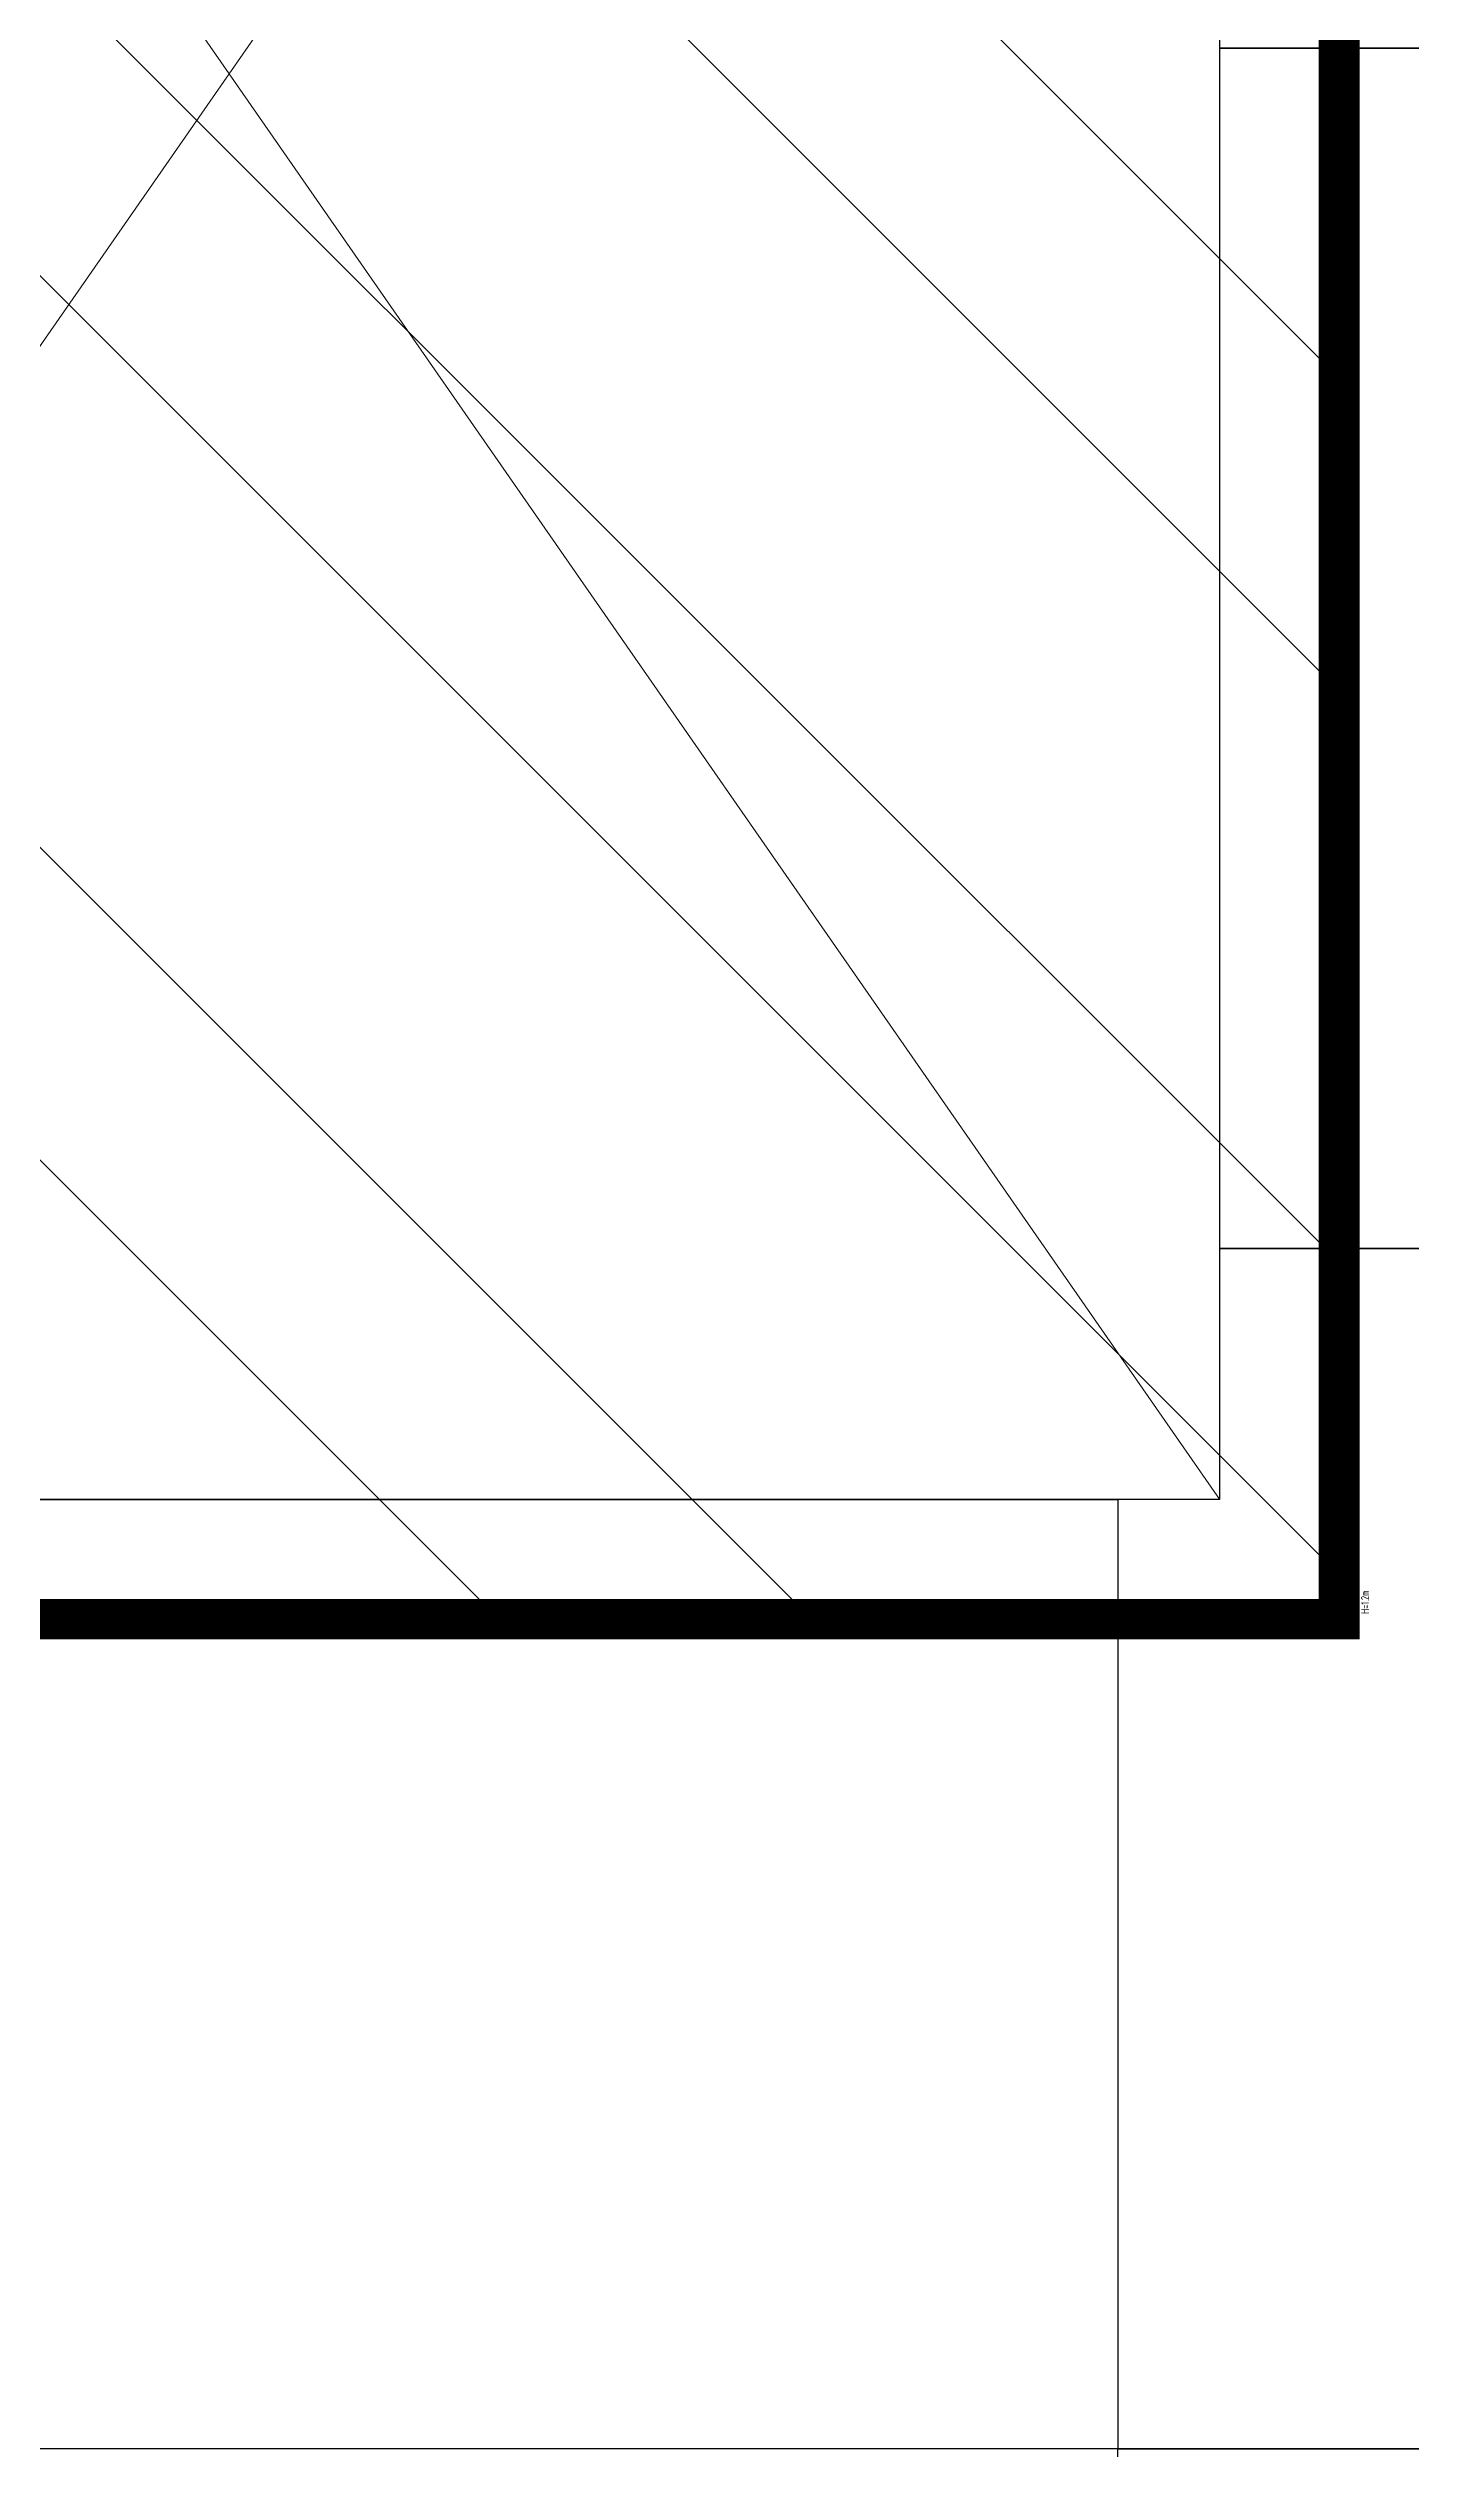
# Model space of a CAD drawing. Extents: x -32000 to 290600, y -96057 to 131250.
# Drawn here: x 205265 to 205946, y 81000 to 82200 of the extents above; entities that cross this region are included whole.
import ezdxf
from ezdxf.enums import TextEntityAlignment as Align

# ---------------------------------------------------------------- set-up
doc = ezdxf.new("R2010")
doc.units = 0
for name, color, linetype in [('H12PL3$0$S-SLAB-SHOW', 252, 'Continuous'), ('XFDR30-50K$0$A-R-Plan', 9, 'Continuous'), ('XFDR30-50K$0$A-R-Plan (50K_Abnormal)', 9, 'Continuous'), ('XFDR30-50K$0$A-Safety', 9, 'XFDR30-50K$0$FENCELINE-1'), ('XFDR30-50K$0$A-STEEL SHEET_STK', 9, 'Continuous')]:
    doc.layers.add(name, color=color, linetype=linetype)
doc.styles.add('XFDR30-50K$0$AA-TXT', font='isocp.shx', dxfattribs={"bigfont": 'chineset.shx'})
doc.linetypes.add('XFDR30-50K$0$FENCELINE-1', pattern='A,0.25,-0.1,[133,ltypeshp.shx,S=0.1,R=0,X=-0.1,Y=0],-0.1,0.19', length=0.64)

# ---------------------------------------------------------------- blocks, each defined once
blk = doc.blocks.new('H12PL3')
at = {"layer": 'H12PL3$0$S-SLAB-SHOW', "lineweight": 0}
blk.add_lwpolyline([(204860.78, 82899.64), (205850.79, 82899.64), (205850.79, 81474.64), (204860.78, 81474.64)], close=True, dxfattribs=at)
for points in [[(204860.78, 82899.64), (205850.79, 81474.64)], [(205850.79, 82899.64), (204860.78, 81474.64)]]:
    blk.add_lwpolyline(points, dxfattribs=at)
blk = doc.blocks.new('*U222')
h = blk.add_hatch()
h.set_pattern_fill('STEEL', color=256, scale=250, angle=270, style=0)
h.set_pattern_definition([(315, (-8876, -10240), (22.09709, 22.09709), []), (315, (-8860.375, -10240), (22.09709, 22.09709), [])])
h.paths.add_polyline_path([(0, 152.5), (0, 0), (109, 0), (109, 147.5), (109, 147.5), (109, 152.5)])
blk.add_lwpolyline([(0, 152.5), (0, 0), (109, 0), (109, 147.5), (109, 147.5), (109, 152.5), (0, 152.5)])
blk = doc.blocks.new('*U227')
at = {"ltscale": 0.5, "const_width": 0.5}
blk.add_lwpolyline([(0, 0), (0, 28.25)], dxfattribs=at)
at = {"color": 1, "style": 'XFDR30-50K$0$AA-TXT', "width": 0.8}
for tag, p in [('高度(H) m', (0.226, 0.07)), ('NO.', (0.076, 0.07))]:
    blk.add_attdef(tag, text='', height=0.1, rotation=90, dxfattribs=at).set_placement(p, align=Align.MIDDLE_LEFT)
blk = doc.blocks.new('*U226')
at = {"ltscale": 0.5, "const_width": 0.5}
blk.add_lwpolyline([(0, 0), (0, 38.875)], dxfattribs=at)
at = {"color": 1, "style": 'XFDR30-50K$0$AA-TXT', "width": 0.8}
for tag, p in [('高度(H) m', (0.226, 0.07)), ('NO.', (0.076, 0.07))]:
    blk.add_attdef(tag, text='', height=0.1, rotation=90, dxfattribs=at).set_placement(p, align=Align.MIDDLE_LEFT)
blk = doc.blocks.new('XFDR30-50K')
at = {"layer": 'XFDR30-50K$0$A-R-Plan'}
for p, q in [((243101, 81000), (174600, 81000)), ((205800, 80400), (205800, 81000, 0))]:
    blk.add_line(p, q, dxfattribs=at)
at = {"layer": 'XFDR30-50K$0$A-R-Plan (50K_Abnormal)', "elevation": 0}
for points in [[(205850.8, 82200), (206400, 82200), (206400, 82800), (205850.8, 82800)], [(205850.8, 81600), (206400, 81600), (206400, 82200), (205850.8, 82200)], [(206400, 81000), (206400, 81600), (205850.8, 81600), (205850.8, 81474.6), (205800, 81474.6), (205800, 81000)], [(205200, 81474.6), (205800, 81474.6), (205800, 81000), (205200, 81000)]]:
    blk.add_lwpolyline(points, close=True, dxfattribs=at)
at = {"layer": 'XFDR30-50K$0$A-Safety'}
ref = blk.add_blockref('*U226', (205910.8, 81414.6), dxfattribs=dict(at, xscale=40, yscale=40, zscale=40))
ref.add_attrib('高度(H) m', 'H=1.2m', dxfattribs={"layer": '0', "color": 1, "height": 4, "rotation": 90, "style": 'XFDR30-50K$0$AA-TXT', "width": 0.8}).set_placement((205923.5, 81417.4), align=Align.MIDDLE_LEFT)
ref = blk.add_blockref('*U227', (204790.8, 81414.6), dxfattribs=dict(at, xscale=40, yscale=40, zscale=40, rotation=270))
ref.add_attrib('高度(H) m', 'H=1.2m', dxfattribs={"layer": '0', "color": 1, "height": 4, "style": 'XFDR30-50K$0$AA-TXT', "width": 0.8}).set_placement((204812.2, 81402), align=Align.MIDDLE_LEFT)
at = {"layer": 'XFDR30-50K$0$A-STEEL SHEET_STK', "xscale": 10, "yscale": 10, "zscale": 10, "rotation": 180}
blk.add_blockref('*U222', (205900.8, 82949.6), dxfattribs=at)

msp = doc.modelspace()

# ---------------------------------------------------------------- block references
for name in ['H12PL3', 'XFDR30-50K']:
    msp.add_blockref(name, (0, 0))

doc.saveas('drawing.dxf')
